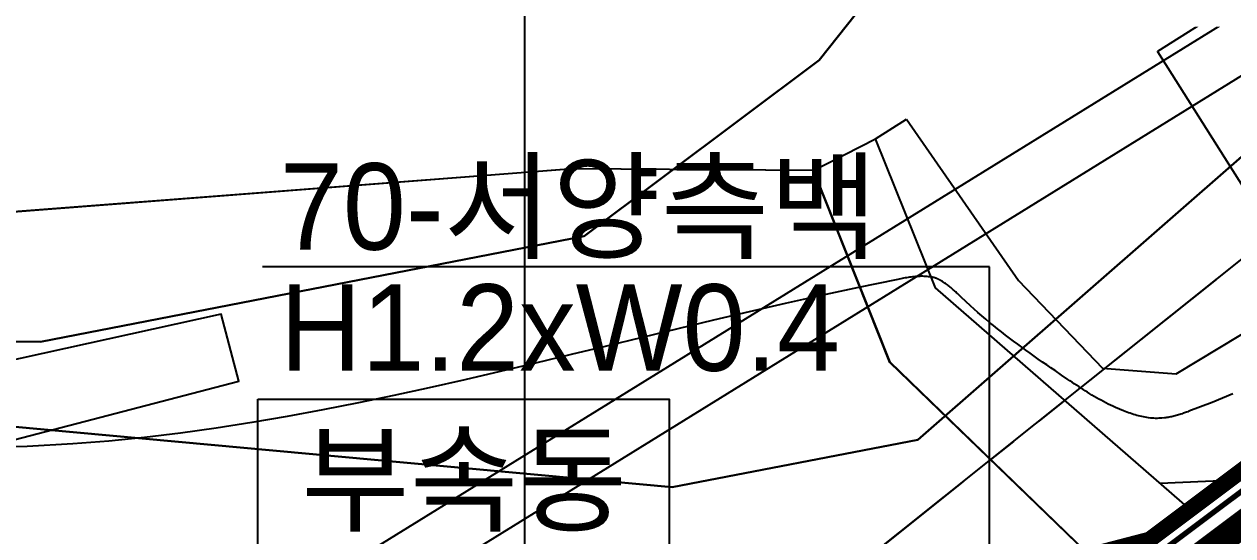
# Model space of a CAD drawing. Header units: millimetres. Extents: x 13387 to 322416, y 10188 to 219730.
# Drawn here: x 25238 to 47583, y 189211 to 198676 of the extents above; entities that cross this region are included whole.
import ezdxf
from ezdxf.enums import TextEntityAlignment as Align
from ezdxf.xclip import XClip

# ---------------------------------------------------------------- set-up
doc = ezdxf.new("R2010")
doc.units = ezdxf.units.MM
doc.header["$LTSCALE"] = 400
doc.header["$XCLIPFRAME"] = 0
doc.set_wipeout_variables(frame=1)
doc.linetypes.add('base$0$base$0$XREF_BASE$0$PHANTOMX2', pattern=[5, 2.5, -0.5, 0.5, -0.5, 0.5, -0.5])
doc.layers.get('Defpoints').update_dxf_attribs({"color": 153})
for name, color, linetype in [('0-wipeout', 255, 'Continuous'), ('_교목_Name', 7, 'Continuous'), ('_교목_Size', 7, 'Continuous'), ('_교목_Tag', 7, 'Continuous'), ('base$0$base$0$0-포장 인조화강석블럭A', 21, 'Continuous'), ('base$0$base$0$1-5CON', 30, 'Continuous'), ('base$0$base$0$1-HY', 8, 'Continuous'), ('base$0$base$0$1-ROAD', 1, 'Continuous'), ('base$0$base$0$1-건물', 241, 'Continuous'), ('base$0$base$0$1-배수관', 134, 'Continuous'), ('base$0$base$0$1-지적선', 3, 'Continuous'), ('base$0$base$0$LSMD_CONT_LDREG_41500', 1, 'Continuous'), ('base$0$base$0$XREF_BASE$0$CE_PROPERTY LINE', 2, 'Continuous'), ('base$0$base$0$XREF_BASE$0$성토옹벽', 6, 'Continuous'), ('base$0$base$0$XREF_BASE$0$절토옹벽', 2, 'Continuous'), ('base$0$base$0$사업부지', 7, 'Continuous')]:
    doc.layers.add(name, color=color, linetype=linetype)
doc.layers.add('base$0$base$0$A-MKXS-TEXT1', color=3, linetype='Continuous', lineweight=25)
doc.styles.add('base$0$base$0$SH_대대리576', font='NanumGothicBold.ttf')
doc.styles.add('Landy', font='')
doc.styles.get("Standard").update_dxf_attribs({"font": 'arial.ttf'})
doc.styles.get('Landy').set_extended_font_data('Dotum')
doc.dimstyles.new('LandyUse_T', dxfattribs={"dimtxt": 2.5, "dimasz": 80, "dimexe": 1.25, "dimexo": 0.625, "dimtad": 1, "dimtxsty": 'Standard', "dimcen": 2.5, "dimadec": 0, "dimazin": 0, "dimtfac": 1, "dimtmove": 0, "dimatfit": 3, "dimfxl": 1, "dimarcsym": 0})

# ---------------------------------------------------------------- blocks, each defined once
blk = doc.blocks.new('base$0$base$0$XREF_BASE$0$A$C3CBC0631')
at = {"layer": 'base$0$base$0$XREF_BASE$0$CE_PROPERTY LINE', "color": 8, "linetype": 'base$0$base$0$XREF_BASE$0$PHANTOMX2', "ltscale": 3, "flags": 128}
for points in [[(436, 116514), (1065, 117654), (3002, 138566), (5516, 145246), (8259, 149251), (22480, 160611), (24653, 158067), (10492, 147441), (8512, 143344), (6210, 138580), (6786, 130614), (6046, 119714), (3466, 115422), (2171, 109870)], [(24653, 158067), (15380, 151109), (8259, 149251), (3838, 149290), (748, 147602), (-6916, 147572), (-7299, 146160), (-1843, 125252), (436, 116516), (2171, 109870), (5326, 104706), (5798, 96717), (3940, 88655), (43, 76542), (81, 64279), (3722, 52297), (8342, 45951), (24954, 35648), (27528, 32946), (33205, 26984), (45785, 19196), (55262, 14961), (63842, 9900), (67943, 799), (71065, 403), (74495, 0), (71416, 11497), (72509, 16027), (80907, 20283), (84381, 29814), (86654, 26118), (86417, 19281), (94182, 16961), (94474, 13223), (94701, 13128), (143072, 50641), (145797, 73715), (141926, 86006), (137274, 142330), (130340, 137929), (128629, 139085), (122336, 140647), (114378, 141402), (105828, 145930), (90331, 146144), (69871, 143916), (58636, 140116), (56478, 144307), (45633, 153630)]]:
    blk.add_lwpolyline(points, close=True, dxfattribs=at)
at = {"layer": 'base$0$base$0$XREF_BASE$0$절토옹벽', "color": 8, "linetype": 'ByBlock', "ltscale": 5, "const_width": 100, "flags": 128}
blk.add_lwpolyline([(55628, 144636), (45495, 153353), (24724, 157745), (15091, 150517), (8341, 148908), (803, 147102), (-6578, 145344), (-6578, 145344), (-1228, 124843)], dxfattribs=at)
at = {"layer": 'base$0$base$0$XREF_BASE$0$절토옹벽', "color": 253, "const_width": 500, "flags": 128}
blk.add_lwpolyline([(55302, 144257), (45267, 152890), (24842, 157209), (15312, 150058), (8457, 148426), (858, 146602), (-5784, 145024), (-5991, 144974), (-744, 124969)], dxfattribs=at)
blk = doc.blocks.new('base$0$base$0$G$C940A8A8A')
at = {"layer": 'base$0$base$0$LSMD_CONT_LDREG_41500', "color": 9, "linetype": 'Continuous', "const_width": 0.26}
blk.add_lwpolyline([(13683, 131658), (14579, 132602), (21734, 152348), (25853, 158177), (29518, 161359), (46147, 168760), (47607, 165750), (31222, 159044), (28272, 155580), (24841, 151551), (23387, 143698), (19919, 133338), (16339, 129836), (13684, 124791)], close=True, dxfattribs=at)
at = {"layer": 'base$0$base$0$LSMD_CONT_LDREG_41500', "color": 1, "linetype": 'Continuous', "const_width": 300, "flags": 128}
blk.add_lwpolyline([(108147, 137630), (87787, 140640), (75957, 139800), (74927, 144400), (66787, 156160), (47607, 165750), (36878, 161359), (29518, 161359), (25251, 162513), (21834, 161660), (14411, 163566), (13684, 162297), (13684, 140689), (13684, 131660), (13684, 124791), (15433, 118998), (13873, 111149), (10039, 103817), (3210, 93080)], dxfattribs=at)
blk = doc.blocks.new('base$0$base$0$현황측량 지적')
at = {"layer": 'base$0$base$0$사업부지', "linetype": 'Continuous'}
h = blk.add_hatch(dxfattribs=at)
h.set_pattern_fill('AR-HBONE', color=8, scale=100, angle=14.623, style=0)
h.set_pattern_definition([(59.62295331, (-152706624.56, -461770356.86), (-142.81125256, 547.36180552), [1200, -400]), (149.62295331, (-152706422.3, -461770011.77), (-142.81125256, 547.36180552), [1200, -400])])
edge = h.paths.add_edge_path()
edge.add_arc((-175728, 146781), 167876, 319.67, 322.33082, ccw=False)
edge.add_arc((-118040, 100322), 93851, 314.07463, 318.49856, ccw=False)
edge.add_arc((-118040, 100322), 93851, 310.12729, 314.07463, ccw=False)
edge.add_arc((-118040, 100322), 93851, 304.12732, 310.12729, ccw=False)
edge.add_arc((-57812, 11458), 13500, 124.1273, 194.1941)
edge.add_line((-70900, 8147), (-68479, -1130))
edge.add_line((-68479, -1130), (-66633, -8205))
edge.add_arc((-56474, -5554), 10500, 194.623, 244.5476)
edge.add_arc((-61631, -16390), 1500, 14.623, 64.5476, ccw=False)
edge.add_line((-60179, -16011), (-59907, -17053))
edge.add_arc((-56474, -5554), 12000, 194.623, 253.3715, ccw=False)
edge.add_line((-68085, -8584), (-72352, 7770))
edge.add_line((-72352, 7770), (-72261, 7430))
edge.add_arc((-57812, 11458), 15000, 124.1273, 195.5774, ccw=False)
edge.add_arc((-118040, 100322), 92351, 304.12732, 310.12729)
edge.add_arc((-118040, 100322), 92351, 310.12729, 314.07463)
edge.add_arc((-118040, 100322), 92351, 314.07463, 318.48907)
edge.add_arc((-175728, 146781), 166376, 319.67529, 320.61331)
edge.add_arc((-175727, 146780), 166375, 320.61332, 320.99411)
edge.add_arc((-41778, 38287), 6000, 100.2484, 140.9941, ccw=False)
at = {"layer": 'base$0$base$0$1-5CON', "color": 8, "linetype": 'Continuous', "elevation": 90000}
blk.add_lwpolyline([(-41709, 13694), (-41899, 13614), (-42091, 13536), (-42305, 13453), (-42521, 13373), (-42542, 13365), (-42564, 13357), (-42585, 13349), (-42606, 13342), (-42627, 13335), (-42649, 13327), (-42670, 13320), (-42691, 13313), (-42713, 13307), (-42734, 13300), (-42756, 13294), (-42777, 13288), (-42799, 13282), (-42820, 13277), (-42842, 13272), (-42863, 13267), (-42885, 13263), (-42907, 13259), (-42928, 13255), (-42950, 13252), (-42972, 13250), (-43025, 13244), (-43078, 13242), (-43109, 13241), (-43141, 13241), (-43172, 13243), (-43204, 13245), (-43235, 13248), (-43266, 13251), (-43298, 13256), (-43329, 13261), (-43361, 13267), (-43392, 13273), (-43423, 13280), (-43455, 13288), (-43486, 13296), (-43517, 13305), (-43548, 13315), (-43579, 13325), (-43610, 13335), (-43640, 13346), (-43671, 13357), (-43701, 13369), (-43731, 13380), (-43807, 13411), (-43882, 13444), (-43927, 13464), (-43971, 13486), (-44015, 13507), (-44059, 13529), (-44102, 13552), (-44145, 13575), (-44188, 13599), (-44230, 13623), (-44272, 13647), (-44314, 13672), (-44356, 13697), (-44397, 13723), (-44438, 13749), (-44479, 13775), (-44520, 13801), (-44560, 13828), (-44601, 13855), (-44641, 13882), (-44681, 13909), (-44722, 13936), (-44762, 13963), (-44879, 14043), (-44997, 14124), (-45074, 14177), (-45151, 14231), (-45229, 14284), (-45306, 14338), (-45382, 14392), (-45459, 14447), (-45535, 14502), (-45611, 14557), (-45687, 14613), (-45762, 14669), (-45838, 14726), (-45912, 14783), (-45987, 14840), (-46060, 14899), (-46134, 14957), (-46207, 15017), (-46279, 15077), (-46351, 15138), (-46422, 15200), (-46492, 15262), (-46562, 15325), (-46647, 15403), (-46730, 15482), (-46744, 15496), (-46759, 15510), (-46774, 15524), (-46788, 15538), (-46803, 15552), (-46818, 15565), (-46833, 15579), (-46848, 15593), (-46863, 15607), (-46878, 15620), (-46893, 15634), (-46908, 15647), (-46924, 15660), (-46939, 15673), (-46955, 15685), (-46971, 15698), (-46987, 15710), (-47003, 15722), (-47019, 15734), (-47036, 15745), (-47053, 15756), (-47076, 15771), (-47100, 15785), (-47106, 15789), (-47112, 15792), (-47118, 15795), (-47124, 15799), (-47130, 15802), (-47137, 15806), (-47143, 15809), (-47149, 15812), (-47156, 15815), (-47162, 15818), (-47168, 15821), (-47175, 15824), (-47181, 15826), (-47188, 15829), (-47194, 15832), (-47201, 15834), (-47207, 15836), (-47214, 15839), (-47221, 15841), (-47227, 15843), (-47234, 15845), (-47243, 15847), (-47252, 15849), (-47255, 15850), (-47257, 15850), (-47260, 15851), (-47262, 15851), (-47265, 15852), (-47267, 15852), (-47270, 15853), (-47272, 15853), (-47274, 15854), (-47277, 15854), (-47279, 15855), (-47282, 15855), (-47284, 15855), (-47287, 15856), (-47289, 15856), (-47292, 15856), (-47294, 15857), (-47297, 15857), (-47299, 15857), (-47302, 15858), (-47304, 15858), (-47334, 15862), (-47363, 15865), (-47390, 15867), (-47417, 15868), (-47444, 15869), (-47471, 15869), (-47498, 15868), (-47525, 15867), (-47552, 15865), (-47579, 15863), (-47606, 15861), (-47633, 15858), (-47660, 15854), (-47687, 15851), (-47715, 15847), (-47742, 15842), (-47769, 15838), (-47796, 15833), (-47823, 15828), (-47850, 15823), (-47877, 15817), (-47904, 15812), (-47931, 15806), (-48628, 15664), (-49322, 15515), (-49987, 15367), (-50650, 15214), (-51311, 15058), (-51971, 14900), (-52630, 14740), (-53287, 14580), (-53944, 14420), (-54600, 14262), (-55256, 14107), (-55911, 13954), (-56566, 13806), (-57221, 13663), (-57877, 13526), (-58533, 13397), (-59190, 13275), (-59847, 13163), (-60506, 13060), (-61166, 12968), (-61828, 12888), (-62491, 12821), (-63156, 12768), (-63999, 12719), (-64845, 12695)], dxfattribs=at)
at = {"layer": 'base$0$base$0$1-HY'}
for points in [[(-47741, 18779), (-45671, 15791), (-44118, 14171), (-42759, 14067), (-38424, 16677), (-35508, 18605), (-32036, 20767), (-32921, 22531), (-35719, 25505), (-39928, 29396), (-43005, 34951), (-45285, 38068), (-46393, 40976), (-47722, 45566)], [(-41795, 12092), (-43055, 12038)]]:
    blk.add_lwpolyline(points, dxfattribs=at)
at = {"layer": 'base$0$base$0$1-ROAD', "color": 8}
for points in [[(-44047, 10402), (-48053, 14274), (-49462, 17824), (-53914, 17856), (-64499, 17035), (-76393, 17053), (-82327, 16676), (-83836, 20055)], [(-49462, 17824), (-48313, 18415), (-47741, 18779)], [(-42505, 11559), (-47208, 15657), (-48313, 18415)]]:
    blk.add_lwpolyline(points, dxfattribs=at)
at = {"layer": 'base$0$base$0$1-건물', "color": 8}
blk.add_lwpolyline([(-33652, 20679), (-36057, 24482), (-43102, 20028), (-40698, 16224)], close=True, dxfattribs=at)
at = {"layer": 'base$0$base$0$1-배수관', "color": 8}
for p, q in [((-63318, 7293), (-32872, 26126)), ((-62792, 6442), (-32346, 25276))]:
    blk.add_line(p, q, dxfattribs=at)
at = {"layer": 'base$0$base$0$1-지적선', "color": 8}
for points in [[(-45804, 38291, 0), (-42676, 31493, 0), (-41808, 30415, 0), (-42058, 29074, 0), (-49357, 19865, 0), (-53699, 16610, 0), (-63751, 14655, 0), (-71154, 14689, 0), (-77217, 15075, 0), (-58326, 24882, 0), (-45804, 38291, 0)], [(-79156, 15198, 0), (-77217, 15075, 0), (-71154, 14689, 0), (-63751, 14655, 0), (-53699, 16610, 0), (-49357, 19865, 0), (-42058, 29074, 0), (-41808, 30415, 0), (-39418, 27445, 0), (-36925, 22131, 0), (-47536, 12843, 0), (-52074, 11969, 0), (-78538, 14398, 0), (-79156, 15198, 0)], [(-132185, 7990, 0), (-122776, 15285, 0), (-113506, 15373, 0), (-102516, 11206, 0), (-97941, 11144, 0), (-88443, 13506, 0), (-78538, 14398, 0), (-52074, 11969, 0), (-47536, 12843, 0), (-36925, 22131, 0), (-36156, 20495, 0), (-50378, 9135, 0), (-54798, 9174, 0), (-65063, 9263, 0), (-68739, 10525, 0), (-78796, 11272, 0), (-89562, 11037, 0), (-99269, 8221, 0), (-103807, 8886, 0), (-113529, 12960, 0), (-122350, 13516, 0), (-124731, 11321, 0), (-132185, 7990, 0)]]:
    blk.add_polyline3d(points, dxfattribs=at)
at = {"layer": 'base$0$base$0$1-지적선', "color": 8, "rotation": 14.62512504690287}
blk.add_blockref('base$0$base$0$G$C940A8A8A', (-38193, -154447), dxfattribs=at)
blk = doc.blocks.new('base$0$base$0$A$C15A91853')
at = {"layer": 'Defpoints'}
blk.add_lwpolyline([(46801, 0), (47587, 7154), (48443, 10307), (49499, 19897), (49907, 33129), (50351, 34136), (50956, 34462), (52066, 34644), (58944, 34310), (68294, 34026), (68303, 34079), (69309, 40554), (69347, 40792), (60535, 41222), (58897, 41176), (54889, 45050), (53481, 48599), (49028, 48631), (38443, 47812), (26550, 47830), (20615, 47453), (19107, 50832)], dxfattribs=at)
blk = doc.blocks.new('base$0$base$0$XREF_BASE$0$A$C5E376D50')
at = {"layer": 'Defpoints', "linetype": 'Continuous', "flags": 128}
blk.add_lwpolyline([(363071, 246497), (359200, 258788), (354548, 315113), (347614, 310711), (345903, 311867), (339610, 313429), (331652, 314184), (323101, 318712), (307605, 318926), (287145, 316698), (275910, 312898), (273752, 317089), (262907, 326413), (241927, 330849), (227766, 320223), (223487, 311370)], dxfattribs=at)
blk = doc.blocks.new('base', base_point=(0, 0))
blk.add_lwpolyline([(2429188.5, -946058.9), (2436793, -946058.9), (2436793, -948897.3), (2429188.5, -948897.3)], close=True)
at = {"layer": 'base$0$base$0$0-포장 인조화강석블럭A'}
blk.add_lwpolyline([(2424761.7, -968150.6), (2419542.5, -948149.8), (2428833, -945725.4), (2428510.7, -944490), (2423945.8, -945492.1), (2417297.1, -945518.2), (2422772.2, -966499.6), (2421320.3, -966878.5), (2421729.8, -968422, 0.1328059), (2424761.7, -968150.6, -0.4885126)], format="xyb", dxfattribs=at)
ref = blk.add_blockref('base$0$base$0$현황측량 지적', (2488921, -959657.5))
XClip(ref).set_block_clipping_path([(-120941.079460036, -150848.0068536659), (162857.5363889819, 70751.9931463341)])
blk.add_blockref('base$0$base$0$A$C15A91853', (2385986.3, -990428.8))
ref = blk.add_blockref('base$0$base$0$XREF_BASE$0$A$C5E376D50', (2212998.1, -1272554.8))
XClip(ref).set_block_clipping_path([(154965.4345864058, 162053.3751671459), (438965.4345861674, 383653.3751671459)])
at = {"layer": 'base$0$base$0$XREF_BASE$0$성토옹벽'}
blk.add_blockref('base$0$base$0$XREF_BASE$0$A$C3CBC0631', (2430288.9, -1099777.9), dxfattribs=at)
at = {"layer": 'base$0$base$0$A-MKXS-TEXT1', "style": 'base$0$base$0$SH_대대리576'}
blk.add_text('부속동', height=1600, dxfattribs=at).set_placement((2433000.2, -947539.2), align=Align.MIDDLE_CENTER)
blk = doc.blocks.new('G$C6E0BE8CF')
blk.add_line((10893, 5034), (10893, 26787))
blk = doc.blocks.new('G$CE0093AA2')
ref = blk.add_blockref('base', (-2413015, 1115651))
XClip(ref).set_block_clipping_path([(2413015.1054852898, -1109546.827617452), (2592876.6779239769, -918069.190399006)])
at = {"layer": '_교목_Name', "style": 'Landy'}
blk.add_text('70-서양측백', height=1600, dxfattribs=at).set_placement((16580, 172355))
at = {"layer": '_교목_Size', "style": 'Landy'}
blk.add_text('H1.2xW0.4', height=1600, dxfattribs=at).set_placement((16580, 170115))
at = {"layer": '_교목_Tag'}
blk.add_leader([(29696, 164306), (29696, 172035), (16260, 172035)], dimstyle='LandyUse_T', dxfattribs=at)
blk.add_wipeout([(31106, 181008), (46937, 181008), (46937, 176480), (31106, 176480)]).dxf.layer = '0-wipeout'
blk.add_leader([(47105, 167944), (47105, 178798), (31114, 178798)], dimstyle='LandyUse_T', dxfattribs=at)

msp = doc.modelspace()

# ---------------------------------------------------------------- block references
msp.add_blockref('G$CE0093AA2', (13387, 22149))

# ---------------------------------------------------------------- next in the draw order: block references
msp.add_blockref('G$C6E0BE8CF', (23601, 182283))

doc.saveas('drawing.dxf')
